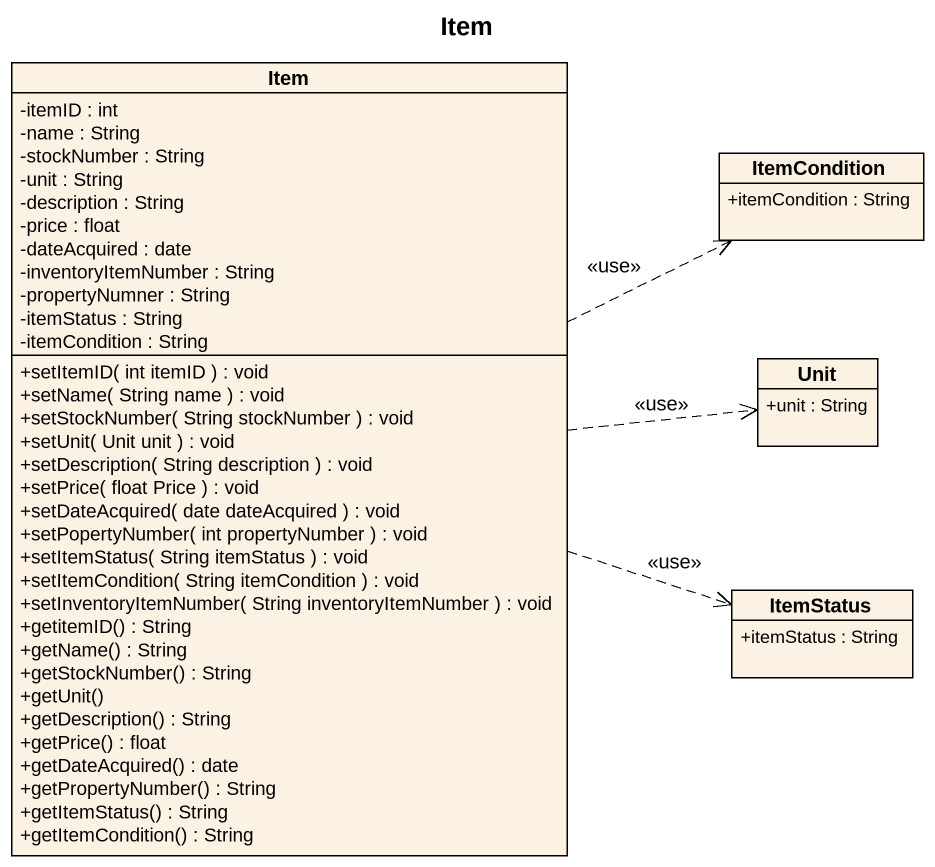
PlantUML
@startuml
title Item
hide circle
hide empty members
skinparam classAttributeIconSize 0
class Item {
  -itemID : int
  -name : String
  -stockNumber : String
  -unit : String
  -description : String
  -price : float
  -dateAcquired : date
  -inventoryItemNumber : String
  -propertyNumner : String
  -itemStatus : String
  -itemCondition : String
  +setItemID( int itemID ) : void
  +setName( String name ) : void
  +setStockNumber( String stockNumber ) : void
  +setUnit( Unit unit ) : void
  +setDescription( String description ) : void
  +setPrice( float Price ) : void
  +setDateAcquired( date dateAcquired ) : void
  +setPopertyNumber( int propertyNumber ) : void
  +setItemStatus( String itemStatus ) : void
  +setItemCondition( String itemCondition ) : void
  +setInventoryItemNumber( String inventoryItemNumber ) : void
  +getitemID() : String
  +getName() : String
  +getStockNumber() : String
  +getUnit()
  +getDescription() : String
  +getPrice() : float
  +getDateAcquired() : date
  +getPropertyNumber() : String
  +getItemStatus() : String
  +getItemCondition() : String
}
class ItemCondition {
  +itemCondition : String
}
class Unit {
  +unit : String
}
class ItemStatus {
  +itemStatus : String
}
Item .right.> ItemCondition : <<use>>
Item .right.> Unit : <<use>>
Item .right.> ItemStatus : <<use>>
@enduml
